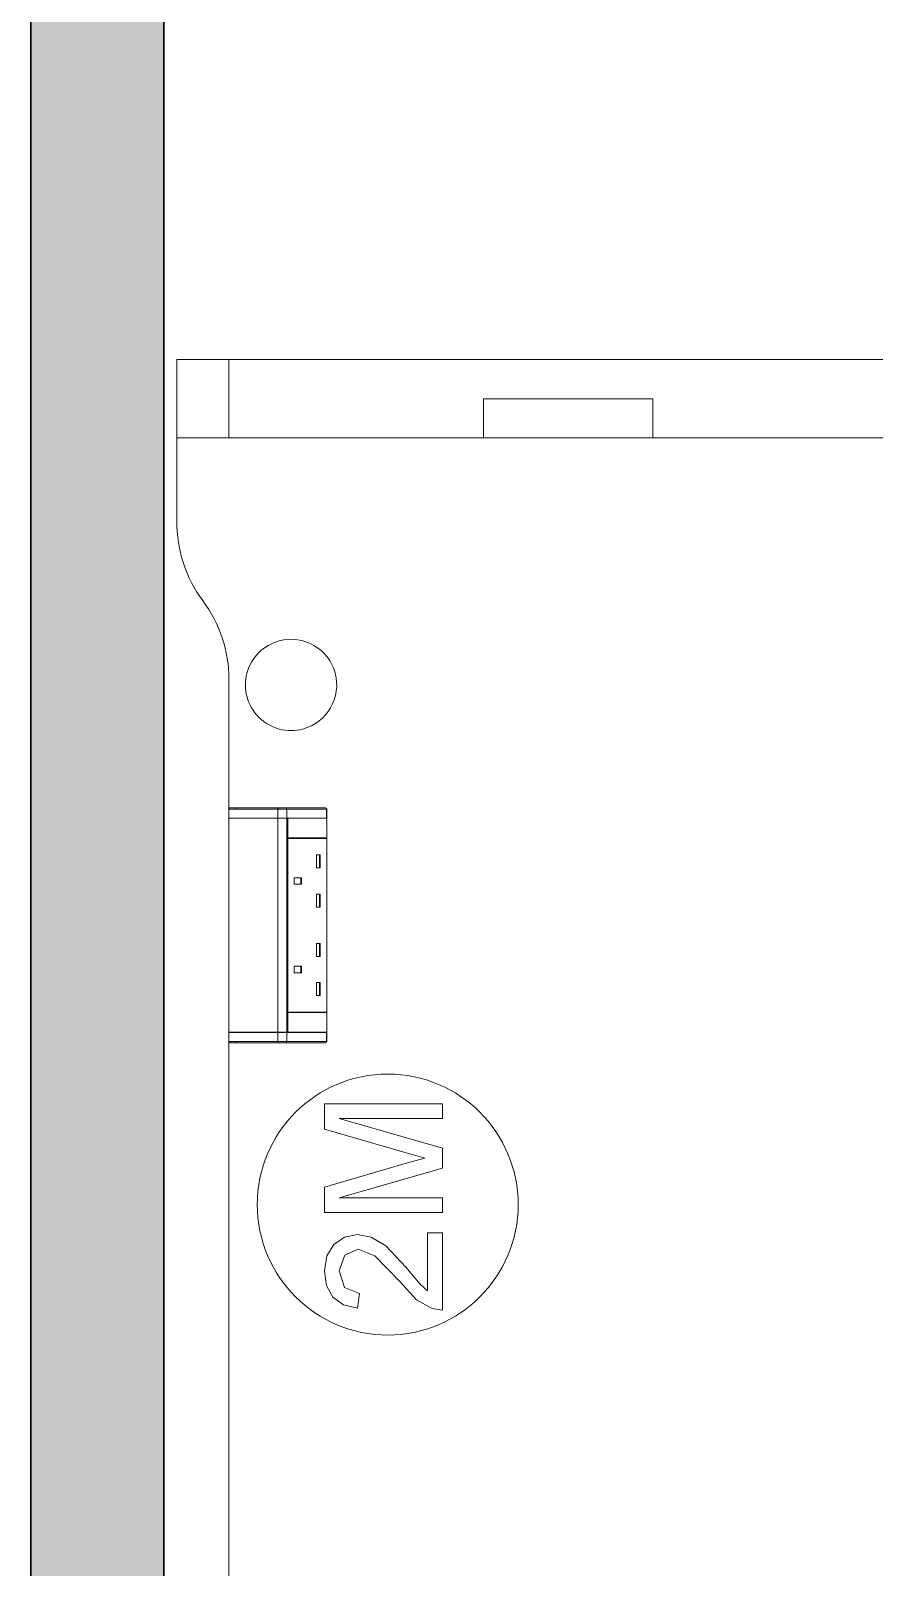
# Model space of a CAD drawing. Header units: millimetres. Extents: x 79795 to 317870, y -36033 to 97293.
# Drawn here: x 225385 to 226031, y 10074 to 11252 of the extents above; entities that cross this region are included whole.
import ezdxf

# ---------------------------------------------------------------- set-up
doc = ezdxf.new("R2010")
doc.units = ezdxf.units.MM
doc.header["$MEASUREMENT"] = 0
for name, color, linetype, lineweight in [('CSM-STL-XX-ZZ-M3-A-XXXX-00001_detached _19_04_21__rvt-1-Level 4$0$A-WALL-PATT', 7, 'CONTINUOUS', 9), ('CSM-STL-XX-ZZ-M3-A-XXXX-00001_detached _19_04_21__rvt-1-Level 4$0$I-WALL', 7, 'CONTINUOUS', 9), ('I-FURN', 8, 'CONTINUOUS', 9)]:
    doc.layers.add(name, color=color, linetype=linetype, lineweight=lineweight)

msp = doc.modelspace()

# ---------------------------------------------------------------- hatches: boundary and pattern name
at = {"layer": 'CSM-STL-XX-ZZ-M3-A-XXXX-00001_detached _19_04_21__rvt-1-Level 4$0$A-WALL-PATT'}
msp.add_hatch(color=256, dxfattribs=at).paths.add_polyline_path([(225384.8, 9849.8), (225486.8, 9849.8), (225486.8, 13505.3), (225384.8, 13505.3), (225384.8, 10566.1)], flags=0)

# ---------------------------------------------------------------- linework, layer by layer
at = {"layer": 'CSM-STL-XX-ZZ-M3-A-XXXX-00001_detached _19_04_21__rvt-1-Level 4$0$I-WALL', "lineweight": 30}
for p, q in [((225384.8, 13505.3), (225384.8, 9849.8)), ((225486.8, 9849.8), (225486.8, 13505.3))]:
    msp.add_line(p, q, dxfattribs=at)
at = {"layer": 'I-FURN'}
for p, q in [((225536.8, 10999.8), (225496.8, 10999.8)), ((225496.8, 10999.8), (226296.8, 10999.8)), ((225496.8, 10939.8), (225496.8, 10999.8)), ((225496.8, 10939.8), (225496.8, 10999.8)), ((225496.8, 10999.8), (225496.8, 10875.9)), ((226296.8, 10999.8), (225496.8, 10999.8)), ((225496.8, 10999.8), (226296.8, 10999.8)), ((225496.8, 10875.9), (225496.8, 10999.8)), ((226256.8, 10999.8), (225536.8, 10999.8)), ((225536.8, 10939.8), (225536.8, 10999.8)), ((225536.8, 10939.8), (225536.8, 10999.8)), ((225731.8, 10939.8), (225731.8, 10969.8)), ((225731.8, 10969.8), (225861.8, 10969.8)), ((225731.8, 10939.8), (225731.8, 10969.8)), ((225861.8, 10969.8), (225731.8, 10969.8)), ((225861.8, 10939.8), (225861.8, 10969.8)), ((225861.8, 10969.8), (225861.8, 10939.8)), ((225731.8, 10939.8), (225496.8, 10939.8)), ((225496.8, 10939.8), (225536.8, 10939.8)), ((225536.8, 10939.8), (226256.8, 10939.8)), ((225861.8, 10939.8), (225731.8, 10939.8)), ((226296.8, 10939.8), (225861.8, 10939.8)), ((225536.8, 10754.8), (225536.8, 10655.3)), ((225536.8, 10655.3), (225536.8, 10754.8)), ((225536.8, 10648.3), (225536.8, 10655.3)), ((225574.3, 10655.3), (225536.8, 10655.3)), ((225536.8, 10655.3), (225536.8, 10648.3)), ((225574.3, 10648.3), (225536.8, 10648.3)), ((225536.8, 10484.3), (225536.8, 10648.2)), ((225536.8, 10648.2), (225536.8, 10484.3)), ((225536.8, 10648.2), (225574.3, 10648.2)), ((225541.8, 10656.3), (225537.8, 10656.3)), ((225537.8, 10656.3), (225574.9, 10656.3)), ((225541.8, 10656.3), (225541.8, 10655.3)), ((225580.4, 10656.3), (225541.8, 10656.3)), ((225581.2, 10655.3), (225574.3, 10655.3)), ((225574.3, 10655.3), (225574.3, 10648.3)), ((225581.2, 10648.3), (225574.3, 10648.3)), ((225574.3, 10648.2), (225574.3, 10484.3)), ((225574.3, 10648.2), (225581.2, 10648.2)), ((225574.9, 10656.3), (225580.4, 10656.3)), ((225580.4, 10656.3), (225610.7, 10656.3)), ((225580.4, 10656.3), (225610.7, 10656.3)), ((225611.5, 10655.3), (225581.2, 10655.3)), ((225581.2, 10655.3), (225581.2, 10648.3)), ((225611.5, 10648.3), (225581.2, 10648.3)), ((225581.2, 10648.2), (225581.2, 10484.3)), ((225581.8, 10648.2), (225581.2, 10648.2)), ((225581.8, 10633.2), (225581.8, 10648.2)), ((225582, 10648.2), (225582, 10633.2)), ((225611.9, 10648.2), (225582, 10648.2)), ((225611.3, 10656), (225611.3, 10656)), ((225611.7, 10655.3), (225611.5, 10655.3)), ((225611.5, 10655.3), (225611.5, 10648.3)), ((225611.7, 10648.3), (225611.5, 10648.3)), ((225611.7, 10655.3), (225611.7, 10648.3)), ((225611.7, 10655.3), (225611.7, 10648.3)), ((225611.7, 10648.3), (225611.7, 10655.3)), ((225611.7, 10648.2), (225611.7, 10484.3)), ((225611.9, 10633.2), (225611.9, 10648.2)), ((225581.8, 10499.7), (225581.8, 10632.7)), ((225582, 10633.2), (225611.9, 10633.2)), ((225582, 10632.7), (225582, 10499.7)), ((225611.9, 10632.7), (225582, 10632.7)), ((225611.5, 10632.7), (225611.5, 10633.2)), ((225611.9, 10499.7), (225611.9, 10632.7)), ((225606.8, 10620.1), (225604, 10620.1)), ((225604, 10620.1), (225604, 10610.1)), ((225606.1, 10620.1), (225606.1, 10610.1)), ((225606.8, 10620.1), (225606.8, 10610.1)), ((225586.8, 10597.6), (225586.8, 10602.6)), ((225586.8, 10602.6), (225592.5, 10602.6)), ((225591.8, 10602.6), (225591.8, 10597.6)), ((225592.5, 10602.6), (225592.5, 10597.6)), ((225606.8, 10610.1), (225604, 10610.1)), ((225592.5, 10597.6), (225586.8, 10597.6)), ((225606.8, 10590.1), (225604, 10590.1)), ((225604, 10590.1), (225604, 10580.1)), ((225606.1, 10590.1), (225606.1, 10580.1)), ((225606.8, 10590.1), (225606.8, 10580.1)), ((225606.8, 10580.1), (225604, 10580.1)), ((225606.8, 10552.3), (225604, 10552.3)), ((225604, 10552.3), (225604, 10542.3)), ((225606.8, 10542.3), (225604, 10542.3)), ((225606.1, 10552.3), (225606.1, 10542.3)), ((225606.8, 10552.3), (225606.8, 10542.3)), ((225592.5, 10534.8), (225586.8, 10534.8)), ((225586.8, 10534.8), (225586.8, 10529.8)), ((225592.5, 10529.8), (225586.8, 10529.8)), ((225591.8, 10534.8), (225591.8, 10529.8)), ((225592.5, 10534.8), (225592.5, 10529.8)), ((225606.8, 10522.3), (225604, 10522.3)), ((225604, 10522.3), (225604, 10512.3)), ((225606.1, 10522.3), (225606.1, 10512.3)), ((225606.8, 10522.3), (225606.8, 10512.3)), ((225606.8, 10512.3), (225604, 10512.3)), ((225581.8, 10484.3), (225581.8, 10499.2)), ((225611.9, 10499.7), (225582, 10499.7)), ((225582, 10499.2), (225582, 10484.2)), ((225611.9, 10499.2), (225582, 10499.2)), ((225611.5, 10499.2), (225611.5, 10499.7)), ((225611.9, 10484.2), (225611.9, 10499.2)), ((225574.3, 10484.3), (225536.8, 10484.3)), ((225536.8, 10477.1), (225536.8, 10484.1)), ((225536.8, 10477.1), (225536.8, 10484.1)), ((225536.8, 10484.1), (225574.3, 10484.1)), ((225581.2, 10484.3), (225574.3, 10484.3)), ((225574.3, 10477.1), (225574.3, 10484.1)), ((225574.3, 10484.1), (225581.2, 10484.1)), ((225582, 10484.2), (225579.6, 10484.2)), ((225581.2, 10484.3), (225581.8, 10484.3)), ((225581.2, 10477.1), (225581.2, 10484.1)), ((225581.2, 10484.1), (225611.5, 10484.1)), ((225582, 10484.2), (225611.9, 10484.2)), ((225611.5, 10477.1), (225611.5, 10484.1)), ((225611.5, 10484.1), (225611.7, 10484.1)), ((225611.7, 10484.1), (225611.7, 10477.1)), ((225611.7, 10484.1), (225611.7, 10477.1)), ((225611.7, 10484.1), (225611.7, 10477.1)), ((225536.8, 10477.1), (225536.8, 9644.8)), ((225536.8, 9644.8), (225536.8, 10477.1)), ((225536.8, 10477.1), (225574.3, 10477.1)), ((225537.8, 10476.1), (225537.8, 10476.1)), ((225574.9, 10476.1), (225537.8, 10476.1)), ((225537.8, 10476.1), (225541.8, 10476.1)), ((225541.8, 10477.1), (225541.8, 10476.1)), ((225541.8, 10476.1), (225580.4, 10476.1)), ((225574.3, 10477.1), (225581.2, 10477.1)), ((225580.4, 10476.1), (225574.9, 10476.1)), ((225610.7, 10476.1), (225580.4, 10476.1)), ((225610.7, 10476.1), (225580.4, 10476.1)), ((225581.2, 10477.1), (225611.5, 10477.1)), ((225611.3, 10476.4), (225611.3, 10476.4)), ((225611.5, 10477.1), (225611.7, 10477.1)), ((225700.4, 10429.4), (225610, 10429.4)), ((225610, 10429.4), (225610, 10409.9)), ((225700.4, 10418.1), (225700.4, 10429.4)), ((225700.4, 10395.4), (225621.3, 10418.1)), ((225621.3, 10418.1), (225700.4, 10418.1)), ((225610, 10409.9), (225672.6, 10391.8)), ((225672.6, 10391.8), (225687, 10387.7)), ((225687, 10387.7), (225673.7, 10384)), ((225700.4, 10380.1), (225700.4, 10395.4)), ((225673.7, 10384), (225610, 10365.5)), ((225621.3, 10357.3), (225700.4, 10380.1)), ((225610, 10365.5), (225610, 10346)), ((225700.4, 10357.3), (225621.3, 10357.3)), ((225700.4, 10346), (225700.4, 10357.3)), ((225610, 10346), (225700.4, 10346)), ((225635.2, 10329.1), (225625.3, 10327.2)), ((225645.9, 10327.1), (225635.2, 10329.1)), ((225689.1, 10330.5), (225689.1, 10286.1)), ((225700.4, 10330.5), (225689.1, 10330.5)), ((225700.4, 10271.2), (225700.4, 10330.5)), ((225617.2, 10321.6), (225611.8, 10312.9)), ((225625.3, 10327.2), (225617.2, 10321.6)), ((225625.5, 10313.2), (225635.9, 10317.8)), ((225635.9, 10317.8), (225648.7, 10312.9)), ((225657, 10320.4), (225645.9, 10327.1)), ((225672.5, 10304.2), (225657, 10320.4)), ((225611.8, 10312.9), (225610, 10301.4)), ((225621.3, 10301.2), (225625.5, 10313.2)), ((225648.7, 10312.9), (225667.5, 10293.4)), ((225610, 10301.4), (225611.6, 10290)), ((225625.4, 10288.6), (225621.3, 10301.2)), ((225683.3, 10291.2), (225672.5, 10304.2)), ((225611.6, 10290), (225616.5, 10281.2)), ((225636.8, 10283.9), (225625.4, 10288.6)), ((225635.4, 10272.6), (225636.8, 10283.9)), ((225667.5, 10293.4), (225680.6, 10279.2)), ((225689.1, 10286.1), (225683.3, 10291.2)), ((225616.5, 10281.2), (225624.5, 10275.3)), ((225624.5, 10275.3), (225635.4, 10272.6)), ((225680.6, 10279.2), (225692.6, 10272.4)), ((225692.6, 10272.4), (225700.4, 10271.2))]:
    msp.add_line(p, q, dxfattribs=at)
at = {"layer": 'I-FURN', "flags": 128}
for points in [[(225537.8, 10656.3), (225537.8, 10656.3), (225537.7, 10656.3), (225537.7, 10656.2), (225537.7, 10656.2), (225537.6, 10656.2), (225537.6, 10656.2), (225537.5, 10656.2), (225537.5, 10656.2), (225537.5, 10656.2), (225537.4, 10656.2), (225537.4, 10656.2), (225537.4, 10656.1), (225537.3, 10656.1), (225537.3, 10656.1), (225537.3, 10656.1), (225537.2, 10656.1), (225537.2, 10656), (225537.2, 10656), (225537.1, 10656), (225537.1, 10656), (225537.1, 10655.9), (225537.1, 10655.9), (225537, 10655.9), (225537, 10655.8), (225537, 10655.8), (225537, 10655.8), (225536.9, 10655.7), (225536.9, 10655.7), (225536.9, 10655.7), (225536.9, 10655.6), (225536.9, 10655.6), (225536.9, 10655.5), (225536.9, 10655.5), (225536.8, 10655.5), (225536.8, 10655.4), (225536.8, 10655.4), (225536.8, 10655.3), (225536.8, 10655.3), (225536.8, 10655.3), (225536.8, 10655.3)], [(225541.8, 10656.3), (225541.7, 10656.3), (225541.5, 10656.3), (225541.3, 10656.3), (225541.2, 10656.3), (225541, 10656.3), (225540.9, 10656.3), (225540.7, 10656.3), (225540.6, 10656.3), (225540.4, 10656.3), (225540.3, 10656.3), (225540.1, 10656.3), (225540, 10656.3), (225539.8, 10656.3), (225539.7, 10656.3), (225539.6, 10656.3), (225539.4, 10656.3), (225539.3, 10656.3), (225539.2, 10656.3), (225539.1, 10656.3), (225539, 10656.3), (225538.8, 10656.3), (225538.7, 10656.3), (225538.6, 10656.3), (225538.5, 10656.3), (225538.5, 10656.3), (225538.4, 10656.3), (225538.3, 10656.3), (225538.2, 10656.3), (225538.2, 10656.3), (225538.1, 10656.3), (225538, 10656.3), (225538, 10656.3), (225537.9, 10656.3), (225537.9, 10656.3), (225537.9, 10656.3), (225537.9, 10656.3), (225537.8, 10656.3), (225537.8, 10656.3), (225537.8, 10656.3)], [(225537.8, 10656.3), (225537.8, 10656.3), (225537.8, 10656.3)], [(225537.8, 10656.3), (225538.1, 10656.3), (225538.5, 10656.3), (225539.1, 10656.3), (225539.8, 10656.3), (225540.6, 10656.3), (225541.5, 10656.3), (225542.6, 10656.3), (225543.8, 10656.3), (225545.1, 10656.3), (225546.6, 10656.3), (225548.2, 10656.3), (225549.9, 10656.3), (225551.7, 10656.3), (225553.6, 10656.3), (225555.7, 10656.3), (225557.8, 10656.3), (225560.1, 10656.3), (225562.4, 10656.3), (225564.9, 10656.3), (225567.5, 10656.3), (225570.1, 10656.3), (225572.8, 10656.3), (225574.9, 10656.3)], [(225574.9, 10656.3), (225575, 10656.3), (225575.1, 10656.3), (225575.3, 10656.3), (225575.4, 10656.3), (225575.6, 10656.3), (225575.7, 10656.3), (225575.9, 10656.3), (225576, 10656.3), (225576.2, 10656.3), (225576.3, 10656.3), (225576.5, 10656.3), (225576.6, 10656.3), (225576.8, 10656.3), (225577, 10656.3), (225577.1, 10656.3), (225577.3, 10656.3), (225577.4, 10656.3), (225577.6, 10656.3), (225577.7, 10656.3), (225577.9, 10656.3), (225578.1, 10656.3), (225578.2, 10656.3), (225578.4, 10656.3), (225578.5, 10656.3), (225578.7, 10656.3), (225578.8, 10656.3), (225579, 10656.3), (225579.1, 10656.3), (225579.2, 10656.3), (225579.4, 10656.3), (225579.5, 10656.3), (225579.6, 10656.3), (225579.8, 10656.3), (225579.9, 10656.3), (225580, 10656.3), (225580.1, 10656.3), (225580.2, 10656.3), (225580.3, 10656.3), (225580.4, 10656.3)], [(225611.7, 10655.3), (225611.7, 10655.3), (225611.7, 10655.3), (225611.7, 10655.4), (225611.7, 10655.4), (225611.6, 10655.5), (225611.6, 10655.5), (225611.6, 10655.5), (225611.6, 10655.6), (225611.6, 10655.6), (225611.6, 10655.6), (225611.6, 10655.7), (225611.6, 10655.7), (225611.5, 10655.8)], [(225536.8, 10477.1), (225536.8, 10477.1), (225536.8, 10477.1), (225536.8, 10477), (225536.8, 10477), (225536.8, 10476.9), (225536.9, 10476.9), (225536.9, 10476.9), (225536.9, 10476.8), (225536.9, 10476.8), (225536.9, 10476.7), (225536.9, 10476.7), (225536.9, 10476.7), (225537, 10476.6), (225537, 10476.6), (225537, 10476.6), (225537, 10476.5), (225537, 10476.5), (225537.1, 10476.5), (225537.1, 10476.4), (225537.1, 10476.4), (225537.2, 10476.4), (225537.2, 10476.4), (225537.2, 10476.3), (225537.2, 10476.3), (225537.3, 10476.3), (225537.3, 10476.3), (225537.4, 10476.2), (225537.4, 10476.2), (225537.4, 10476.2), (225537.5, 10476.2), (225537.5, 10476.2), (225537.5, 10476.2), (225537.6, 10476.2), (225537.6, 10476.2), (225537.7, 10476.1), (225537.7, 10476.1), (225537.7, 10476.1), (225537.8, 10476.1), (225537.8, 10476.1), (225537.8, 10476.1)], [(225574.9, 10476.1), (225572.1, 10476.1), (225569.4, 10476.1), (225566.8, 10476.1), (225564.2, 10476.1), (225561.8, 10476.1), (225559.5, 10476.1), (225557.3, 10476.1), (225555.1, 10476.1), (225553.1, 10476.1), (225551.2, 10476.1), (225549.4, 10476.1), (225547.8, 10476.1), (225546.2, 10476.1), (225544.8, 10476.1), (225543.5, 10476.1), (225542.3, 10476.1), (225541.3, 10476.1), (225540.3, 10476.1), (225539.6, 10476.1), (225538.9, 10476.1), (225538.4, 10476.1), (225538, 10476.1), (225537.8, 10476.1)], [(225537.8, 10476.1), (225537.8, 10476.1), (225537.8, 10476.1), (225537.9, 10476.1), (225537.9, 10476.1), (225537.9, 10476.1), (225537.9, 10476.1), (225538, 10476.1), (225538, 10476.1), (225538.1, 10476.1), (225538.1, 10476.1), (225538.2, 10476.1), (225538.3, 10476.1), (225538.4, 10476.1), (225538.4, 10476.1), (225538.5, 10476.1), (225538.6, 10476.1), (225538.7, 10476.1), (225538.8, 10476.1), (225538.9, 10476.1), (225539, 10476.1), (225539.2, 10476.1), (225539.3, 10476.1), (225539.4, 10476.1), (225539.5, 10476.1), (225539.7, 10476.1), (225539.8, 10476.1), (225539.9, 10476.1), (225540.1, 10476.1), (225540.2, 10476.1), (225540.4, 10476.1), (225540.5, 10476.1), (225540.7, 10476.1), (225540.8, 10476.1), (225541, 10476.1), (225541.1, 10476.1), (225541.3, 10476.1), (225541.5, 10476.1), (225541.6, 10476.1), (225541.8, 10476.1), (225541.8, 10476.1)], [(225580.4, 10476.1), (225580.3, 10476.1), (225580.2, 10476.1), (225580.1, 10476.1), (225580, 10476.1), (225579.9, 10476.1), (225579.8, 10476.1), (225579.6, 10476.1), (225579.5, 10476.1), (225579.4, 10476.1), (225579.2, 10476.1), (225579.1, 10476.1), (225579, 10476.1), (225578.8, 10476.1), (225578.7, 10476.1), (225578.5, 10476.1), (225578.4, 10476.1), (225578.2, 10476.1), (225578.1, 10476.1), (225577.9, 10476.1), (225577.7, 10476.1), (225577.6, 10476.1), (225577.4, 10476.1), (225577.3, 10476.1), (225577.1, 10476.1), (225577, 10476.1), (225576.8, 10476.1), (225576.6, 10476.1), (225576.5, 10476.1), (225576.3, 10476.1), (225576.2, 10476.1), (225576, 10476.1), (225575.9, 10476.1), (225575.7, 10476.1), (225575.6, 10476.1), (225575.4, 10476.1), (225575.3, 10476.1), (225575.1, 10476.1), (225575, 10476.1), (225574.9, 10476.1)], [(225611.5, 10476.6), (225611.6, 10476.7), (225611.6, 10476.7), (225611.6, 10476.7), (225611.6, 10476.8), (225611.6, 10476.8), (225611.6, 10476.8), (225611.6, 10476.9), (225611.6, 10476.9), (225611.7, 10477), (225611.7, 10477), (225611.7, 10477), (225611.7, 10477.1), (225611.7, 10477.1), (225611.7, 10477.1)]]:
    msp.add_lwpolyline(points, dxfattribs=at)
at = {"layer": 'I-FURN'}
for centre, radius, start, end in [((225596.9, 10874.8), 100, 179.3744, 216.8699), ((225596.9, 10874.8), 100, 179.3744, 216.8699), ((225436.8, 10754.8), 100, 0, 36.8699), ((225436.8, 10754.8), 100, 0, 36.8699), ((225584.4, 10750.4), 35, 105, 165), ((225584.4, 10750.4), 35, 285, 105), ((225584.4, 10750.4), 35, 165.2996, 285), ((225658.5, 10352.1), 100, 90, 270), ((225658.5, 10352.1), 100, 270, 90)]:
    msp.add_arc(centre, radius, start, end, dxfattribs=at)
at = {"layer": 'I-FURN', "extrusion": (0, 0, -1)}
for centre, major_axis, ratio, start_param, end_param in [((225537.8, 10655.3), (0, -1), 0.998113, 1.570796, 3.141593), ((225574.9, 10655.3), (0, -1), 0.56467, 1.570796, 3.141593), ((225580.4, 10655.3), (0, -1), 0.819152, 3.141593, 4.712389), ((225610.7, 10655.3), (0, 1), 0.819152, 0, 1.570796), ((225537.8, 10477.1), (0, -1), 0.998113, 0, 1.570796), ((225574.9, 10477.1), (0, -1), 0.56467, 0, 1.570796), ((225580.4, 10477.1), (0, -1), 0.819152, 4.712389, 6.283185), ((225610.7, 10477.1), (0, -1), 0.819152, 4.712389, 6.283185)]:
    msp.add_ellipse(centre, major_axis=major_axis, ratio=ratio, start_param=start_param, end_param=end_param, dxfattribs=at)

doc.saveas('drawing.dxf')
